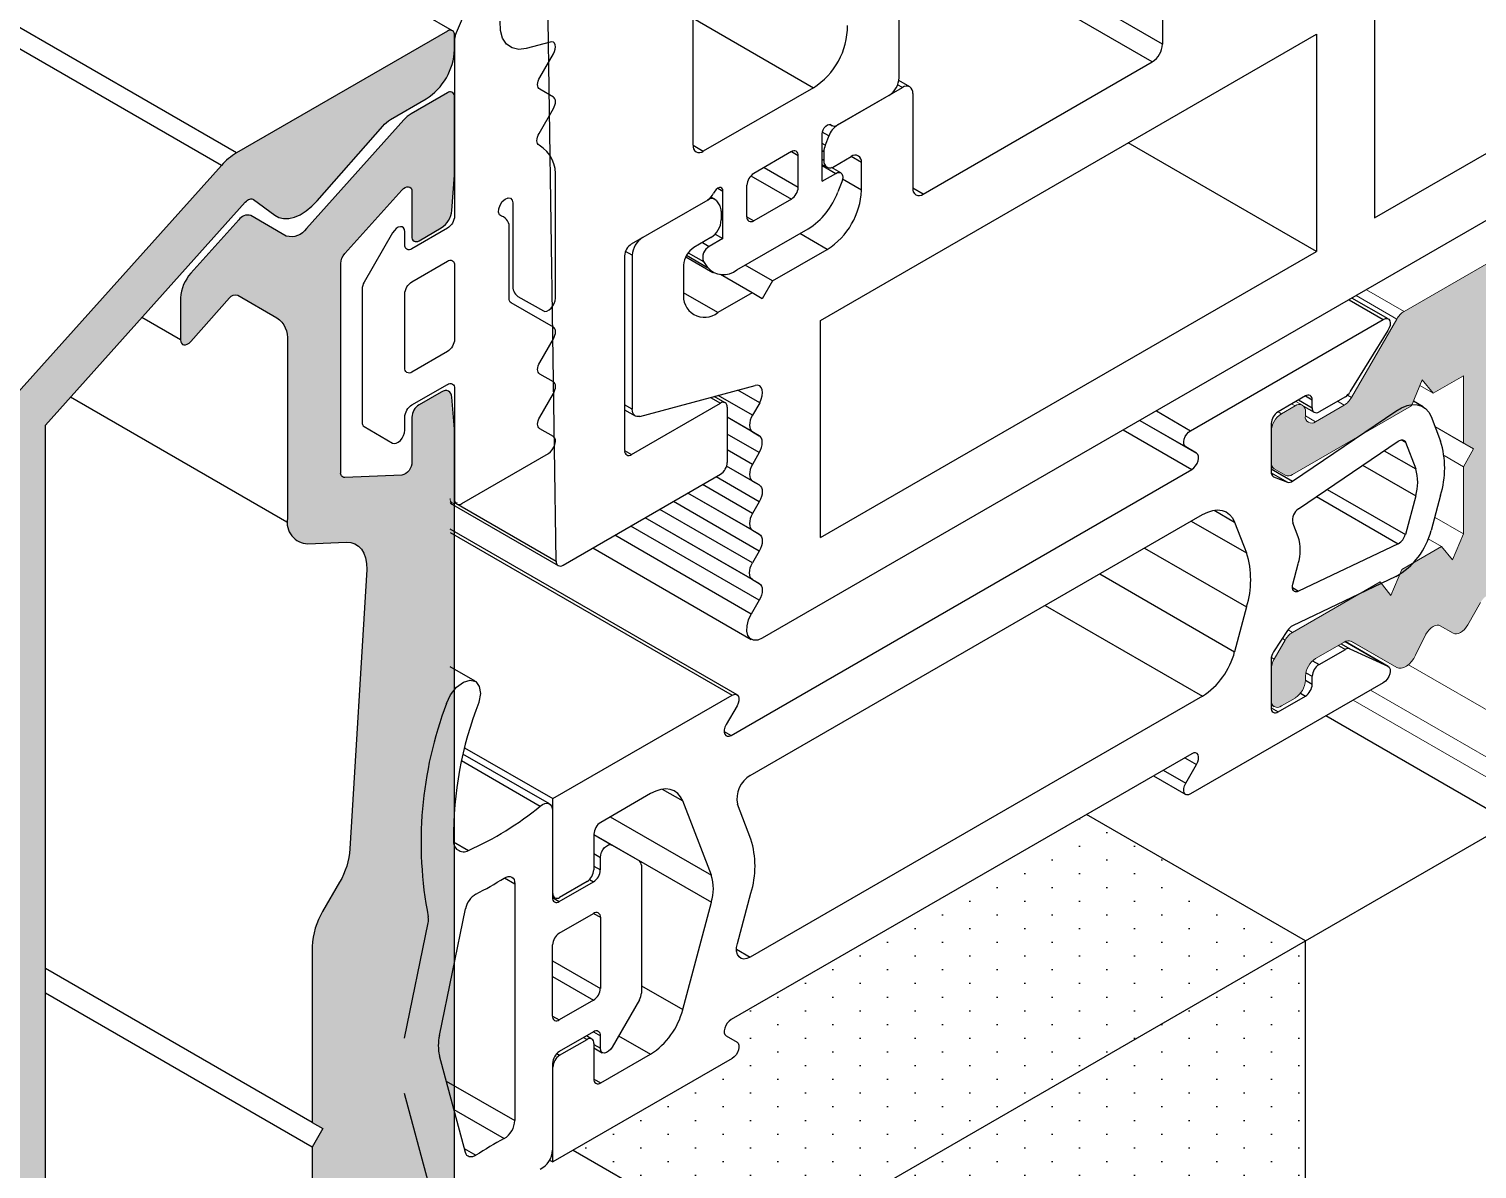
# Model space of a CAD drawing. Header units: millimetres. Extents: x 12 to 3612, y 18 to 315.
# Drawn here: x 387.4 to 404.16, y 84.76 to 97.97 of the extents above; entities that cross this region are included whole.
import ezdxf

# ---------------------------------------------------------------- set-up
doc = ezdxf.new("R2010")
doc.units = ezdxf.units.MM
doc.linetypes.add('SLD-Katı', pattern=[0])
doc.layers.add('Aksesuar', color=7, linetype='Continuous')
pattern_1 = [(90, (1216.48986, -6036.8666), (-0.3175, 0.15875), [0, -0.3175])]

# ---------------------------------------------------------------- blocks, each defined once
blk = doc.blocks.new('MN50ICV_F.G.')
h = blk.add_hatch(color=253)
h.paths.add_polyline_path([(-56.73, 383.815), (-14.748, 408.05), (-14.748, 418.341), (-47.462, 399.455, -0.689991), (-47.581, 399.524), (-47.581, 400.415, -0.080528), (-47.581, 400.439), (-47.581, 402.588), (-49.125, 401.696, 0.243685), (-49.244, 401.491), (-49.244, 400.85, 0.690003), (-49.125, 400.782), (-48.571, 401.102, -0.689911), (-48.452, 401.033), (-48.452, 399.387, -0.243738), (-48.571, 399.181), (-51.175, 397.677, -0.267451), (-51.259, 397.669), (-52.685, 398.492), (-52.706, 398.513), (-52.718, 398.544), (-52.719, 398.583), (-52.711, 398.627), (-52.693, 398.672), (-52.667, 398.714), (-52.636, 398.749), (-52.601, 398.775), (-52.532, 398.815, 0.243738), (-52.413, 399.021), (-52.413, 399.661, 0.689868), (-52.532, 399.73), (-59.152, 395.908, 0.127991), (-59.236, 395.82), (-59.76, 394.911, -0.128103), (-59.844, 394.822), (-60.175, 394.631, -0.689991), (-60.294, 394.7), (-60.294, 394.746, 0.690003), (-60.413, 394.814), (-60.571, 394.723, 0.243738), (-60.69, 394.517), (-60.69, 394.162), (-60.69, 394.146, 0.215657), (-60.655, 394.085), (-60.527, 394.011, 0.267528), (-60.443, 394.02), (-59.681, 394.46), (-59.245, 394.755), (-59.181, 394.793), (-59.117, 394.818), (-59.06, 394.829), (-58.94, 395.116), (-58.814, 394.96), (-58.465, 395.161), (-58.465, 394.384), (-58.346, 394.315), (-58.465, 394.11), (-58.465, 393.332), (-58.591, 393.031), (-58.717, 393.186), (-59.04, 393, -0.062229), (-59.201, 392.864), (-59.304, 392.619), (-59.415, 392.757), (-59.681, 392.63), (-60.443, 392.19, 0.127991), (-60.527, 392.101), (-60.655, 391.879, 0.128039), (-60.69, 391.762), (-60.69, 391.407), (-60.69, 391.384, 0.577245), (-60.571, 391.339), (-60.413, 391.43, 0.243735), (-60.294, 391.636), (-60.294, 391.682, -0.243734), (-60.175, 391.887), (-59.844, 392.078, -0.267708), (-59.76, 392.087), (-59.235, 391.783), (-59.211, 391.775), (-59.184, 391.775), (-59.154, 391.783), (-59.123, 391.799), (-59.093, 391.823), (-59.065, 391.852), (-59.039, 391.887), (-59.018, 391.925), (-58.9, 392.17), (-58.882, 392.197), (-58.861, 392.222), (-58.839, 392.243), (-58.816, 392.259), (-58.793, 392.269), (-58.77, 392.274), (-58.75, 392.274), (-58.732, 392.267), (-58.583, 392.181), (-58.565, 392.174), (-58.544, 392.174), (-58.522, 392.179), (-58.499, 392.189), (-58.476, 392.205), (-58.453, 392.226), (-58.433, 392.251), (-58.415, 392.278), (-58.266, 392.536), (-58.248, 392.563), (-58.228, 392.588), (-58.205, 392.608), (-58.182, 392.625), (-58.159, 392.635), (-58.137, 392.64), (-58.116, 392.639), (-58.098, 392.633), (-57.949, 392.547), (-57.931, 392.54), (-57.911, 392.539), (-57.888, 392.544), (-57.865, 392.555), (-57.842, 392.571), (-57.82, 392.592), (-57.799, 392.616), (-57.781, 392.644), (-57.632, 392.902), (-57.614, 392.929), (-57.594, 392.954), (-57.572, 392.974), (-57.548, 392.99), (-57.525, 393.001), (-57.503, 393.006), (-57.482, 393.005), (-57.464, 392.999), (-57.316, 392.913), (-57.298, 392.906), (-57.277, 392.905), (-57.255, 392.91), (-57.232, 392.921), (-57.208, 392.937), (-57.186, 392.958), (-57.166, 392.982), (-57.147, 393.01), (-56.999, 393.267), (-56.981, 393.295), (-56.96, 393.319), (-56.938, 393.34), (-56.915, 393.356), (-56.891, 393.367), (-56.869, 393.372), (-56.849, 393.371), (-56.831, 393.364), (-56.682, 393.279), (-56.664, 393.272), (-56.643, 393.271), (-56.621, 393.276), (-56.598, 393.287), (-56.575, 393.303), (-56.552, 393.324), (-56.532, 393.348), (-56.514, 393.376), (-56.365, 393.633), (-56.347, 393.661), (-56.326, 393.685), (-56.304, 393.706), (-56.281, 393.722), (-56.258, 393.733), (-56.236, 393.738), (-56.215, 393.737), (-56.197, 393.73), (-56.048, 393.644), (-56.03, 393.638), (-56.01, 393.637), (-55.987, 393.642), (-55.964, 393.653), (-55.941, 393.669), (-55.919, 393.689), (-55.898, 393.714), (-55.88, 393.741), (-55.734, 393.994), (-55.066, 394.379), (-55.066, 392.23), (-54.947, 392.161), (-55.066, 391.955), (-55.066, 389.486), (-56.136, 388.868), (-56.136, 389.554), (-56.334, 389.44, 0.243721), (-56.73, 388.754), (-56.73, 387.474), (-56.695, 387.036), (-56.254, 387.291), (-56.254, 388.022), (-55.462, 388.48), (-55.066, 388.251), (-55.066, 387.199), (-54.947, 387.13), (-55.066, 386.925), (-55.066, 385.415), (-56.254, 384.729), (-56.254, 385.461), (-56.695, 385.207), (-56.73, 384.73)])
h.paths.add_polyline_path([(-54.155, 386.216), (-54.155, 394.585), (-20.887, 413.791), (-20.887, 412.784, 0.689997), (-20.768, 412.716), (-20.214, 413.036, 0.243736), (-20.095, 413.242), (-20.095, 414.111, -0.243733), (-19.976, 414.316), (-15.54, 416.877), (-15.54, 413.15), (-16.458, 412.583, -0.722332), (-16.581, 412.654), (-16.571, 412.961), (-16.575, 412.997), (-16.587, 413.025), (-16.607, 413.043), (-16.633, 413.051), (-16.663, 413.047), (-16.695, 413.032), (-16.727, 413.006), (-16.757, 412.973), (-17.151, 412.438, 0.153974), (-17.204, 412.294), (-17.204, 411.171, 0.368494), (-17.151, 411.087), (-16.757, 411.007, 0.390874), (-16.571, 411.233), (-16.581, 411.53, -0.256297), (-16.458, 411.742), (-15.54, 412.235), (-15.54, 408.508), (-19.976, 405.947, -0.689995), (-20.095, 406.016), (-20.095, 406.885, 0.689991), (-20.214, 406.953), (-20.768, 406.633, 0.243733), (-20.887, 406.427), (-20.887, 405.421)], flags=16)
h.paths.add_polyline_path([(-57.673, 393.798), (-57.673, 395.619), (-57.321, 395.822), (-57.198, 396.122), (-57.083, 395.959), (-56.608, 396.233), (-56.487, 396.527), (-56.366, 396.373), (-55.895, 396.645), (-55.774, 396.939), (-55.653, 396.785), (-55.182, 397.057), (-55.061, 397.35), (-54.94, 397.196), (-54.586, 397.401), (-54.388, 397.744), (-54.057, 397.935, -0.267551), (-53.973, 397.943), (-52.231, 396.937), (-52.21, 396.916), (-52.198, 396.885), (-52.196, 396.846), (-52.205, 396.802), (-52.223, 396.757), (-52.249, 396.715), (-52.28, 396.68), (-52.315, 396.654), (-54.388, 395.457), (-54.586, 395.571), (-55.297, 395.161), (-55.415, 394.855), (-55.534, 395.024), (-56.009, 394.75), (-56.128, 394.443), (-56.247, 394.612), (-56.722, 394.338), (-56.841, 394.032), (-56.96, 394.201), (-57.44, 393.924), (-57.554, 393.629)], flags=16)
h.paths.add_polyline_path([(-59.681, 394.46), (-59.066, 394.814), (-59.06, 394.829), (-59.117, 394.818), (-59.181, 394.793), (-59.245, 394.755)], flags=16)
h.paths.add_polyline_path([(-59.681, 392.63), (-59.415, 392.757), (-59.43, 392.775)], flags=16)
h.paths.add_polyline_path([(-59.201, 392.864, 0.062229), (-59.04, 393), (-59.178, 392.921)], flags=16)
blk.add_hatch(color=253).paths.add_polyline_path([(-74.882, 373.453), (-70.227, 376.141, 0.243725), (-70.145, 376.283), (-70.145, 376.319, -0.038479), (-70.145, 376.328), (-70.145, 376.45), (-70.145, 376.515, 0.577289), (-70.474, 376.64), (-70.886, 376.402, -0.12677), (-70.977, 376.374), (-71.734, 376.363, 0.252606), (-72.227, 375.963), (-72.436, 375.566, -0.137478), (-72.591, 375.394), (-74.8, 374.119, -0.689984), (-74.882, 374.167), (-74.882, 394.59), (-72.568, 397.173), (-72.555, 397.185), (-72.542, 397.196), (-72.529, 397.204), (-72.516, 397.21), (-72.503, 397.213), (-72.491, 397.213), (-72.48, 397.21), (-72.471, 397.205), (-72.227, 397.022), (-72.179, 396.996), (-72.124, 396.983), (-72.063, 396.984), (-71.998, 397), (-71.931, 397.029), (-71.863, 397.072), (-71.797, 397.126), (-71.734, 397.191), (-70.977, 398.055, -0.081147), (-70.886, 398.132), (-70.474, 398.37, 0.243724), (-70.145, 398.94), (-70.145, 399.062), (-70.145, 399.107, 0.68997), (-70.227, 399.154), (-72.67, 397.744, 0.078493), (-72.844, 397.599), (-75.262, 394.901, 0.175554), (-75.5, 394.333), (-75.5, 372.716, 0.689973), (-75.17, 372.526), (-75.047, 372.597, 0.243725), (-74.964, 372.74), (-74.964, 373.311, -0.243727)])
h = blk.add_hatch(color=251)
h.paths.add_polyline_path([(-70.145, 388.286), (-70.145, 393.715, -0.080585), (-70.145, 393.731), (-70.145, 394.536), (-70.145, 394.536, 0.020091), (-70.145, 394.544), (-70.176, 394.916), (-70.18, 394.939), (-70.188, 394.959), (-70.2, 394.975), (-70.215, 394.985), (-70.233, 394.991), (-70.254, 394.991), (-70.276, 394.985), (-70.299, 394.974), (-70.556, 394.826, 0.243727), (-70.639, 394.683), (-70.639, 394.164, -0.339101), (-70.756, 394.01), (-71.415, 393.985, -0.457291), (-71.463, 394.043), (-71.463, 396.464, -0.175549), (-71.415, 396.578), (-70.756, 397.313), (-70.736, 397.332), (-70.716, 397.345), (-70.696, 397.353), (-70.677, 397.353), (-70.661, 397.347), (-70.649, 397.335), (-70.641, 397.317), (-70.639, 397.295), (-70.639, 396.776, 0.68997), (-70.556, 396.728), (-70.299, 396.877, 0.22805), (-70.176, 397.078), (-70.145, 397.485, 0.01878), (-70.145, 397.494), (-70.145, 398.393), (-70.145, 398.41, 0.577288), (-70.227, 398.441), (-70.646, 398.199, 0.078494), (-70.733, 398.126), (-71.86, 396.869, -0.336979), (-72.093, 396.782), (-72.504, 397.02, 0.336984), (-72.644, 396.968), (-73.198, 396.35, 0.17555), (-73.317, 396.066), (-73.317, 395.579), (-73.314, 395.557), (-73.306, 395.539), (-73.294, 395.527), (-73.278, 395.521), (-73.26, 395.522), (-73.24, 395.529), (-73.219, 395.542), (-73.199, 395.561), (-72.749, 396.064, -0.336979), (-72.656, 396.098), (-72.201, 395.836, -0.267585), (-72.081, 395.569), (-72.081, 393.511, 0.457305), (-71.843, 393.218), (-71.4, 393.235), (-71.347, 393.231), (-71.299, 393.216), (-71.257, 393.19), (-71.222, 393.154), (-71.194, 393.107), (-71.175, 393.053), (-71.164, 392.99), (-71.162, 392.921), (-71.356, 389.683, -0.119917), (-71.477, 389.297), (-71.672, 388.959, 0.128046), (-71.792, 388.553), (-71.792, 386.514), (-71.669, 386.443), (-71.792, 386.229), (-71.792, 384.182, 0.287946), (-71.66, 383.909), (-71.489, 383.826, -0.278984), (-71.357, 383.572), (-71.162, 381.294, -0.183537), (-71.4, 380.706), (-71.843, 380.212, 0.175554), (-72.081, 379.643), (-72.081, 377.585, -0.128046), (-72.201, 377.179), (-72.656, 376.393, -0.23793), (-72.749, 376.32), (-73.199, 376.303, 0.339093), (-73.317, 376.149), (-73.317, 375.662, 0.457297), (-73.198, 375.515), (-72.644, 375.537, 0.237933), (-72.504, 375.646), (-72.093, 376.359, -0.237929), (-71.86, 376.541), (-70.733, 376.584, 0.120611), (-70.646, 376.612), (-70.227, 376.854, 0.243725), (-70.145, 376.997), (-70.145, 377.896), (-70.145, 377.897, 0.020088), (-70.145, 377.905), (-70.176, 378.276), (-70.18, 378.3), (-70.188, 378.32), (-70.2, 378.335), (-70.215, 378.346), (-70.233, 378.351), (-70.254, 378.351), (-70.276, 378.346), (-70.299, 378.335), (-70.556, 378.186, 0.243725), (-70.639, 378.043), (-70.639, 377.525, -0.339107), (-70.756, 377.371), (-71.415, 377.345, -0.457295), (-71.463, 377.404), (-71.463, 379.825, -0.175548), (-71.415, 379.939), (-70.756, 380.674), (-70.736, 380.693), (-70.716, 380.706), (-70.696, 380.713), (-70.677, 380.714), (-70.661, 380.708), (-70.649, 380.695), (-70.641, 380.678), (-70.639, 380.655), (-70.639, 380.137, 0.689974), (-70.556, 380.089), (-70.299, 380.238, 0.228051), (-70.176, 380.439), (-70.145, 380.846, 0.018778), (-70.145, 380.854), (-70.145, 381.659), (-70.145, 386.343), (-70.293, 386.896, -0.176981), (-70.276, 386.991), (-70.185, 387.169, 0.324951), (-70.185, 387.413), (-70.276, 387.486, -0.272296), (-70.293, 387.562)])
h.paths.add_polyline_path([(-70.145, 386.343), (-70.145, 388.286), (-70.293, 387.562, 0.272296), (-70.276, 387.486), (-70.185, 387.413, -0.324951), (-70.185, 387.169), (-70.276, 386.991, 0.176981), (-70.293, 386.896)], flags=16)
at = {"layer": 'Aksesuar'}
h = blk.add_hatch(dxfattribs=at)
h.set_pattern_fill('DOTS', color=253, scale=0.2, angle=90)
h.set_pattern_definition(pattern_1)
h.paths.add_polyline_path([(-66.631, 384.959), (-60.294, 388.617), (-62.829, 390.081), (-66.944, 387.705), (-66.967, 387.688), (-66.988, 387.665), (-67.005, 387.637), (-67.017, 387.607), (-67.023, 387.577), (-67.022, 387.551), (-67.014, 387.531), (-67, 387.517), (-66.874, 387.444), (-66.861, 387.431), (-66.853, 387.41), (-66.852, 387.384), (-66.857, 387.355), (-66.869, 387.325), (-66.886, 387.297), (-66.907, 387.273), (-66.93, 387.256), (-68.77, 386.194)])
h = blk.add_hatch(dxfattribs=at)
h.set_pattern_fill('DOTS', color=253, scale=0.2, angle=90)
h.set_pattern_definition(pattern_1)
h.paths.add_polyline_path([(-62.623, 383.865), (-61.802, 384.119), (-61.02, 384.21), (-60.294, 384.135), (-60.294, 388.617), (-66.631, 384.959), (-66.631, 380.477), (-65.905, 381.39), (-65.123, 382.202), (-64.302, 382.896), (-63.463, 383.454)])
for p, q in [((-70.169, 399.159), (-145.469, 442.563)), ((-72.67, 397.744), (-147.961, 441.209)), ((-72.844, 397.599), (-148.135, 441.064)), ((-73.317, 395.579), (-73.764, 395.838)), ((-72.085, 393.467), (-74.591, 394.915)), ((-71.792, 386.514), (-74.882, 388.298)), ((-71.792, 386.229), (-74.882, 388.012))]:
    blk.add_line(p, q)
at = {"color": 35}
for p, q in [((-68.968, 393.016), (-69.154, 405.382)), ((-67.383, 397.833), (-67.383, 399.395)), ((-64.998, 398.616), (-64.998, 399.446)), ((-67.383, 399.305), (-65.99, 398.5)), ((-65.99, 398.5), (-67.265, 397.765)), ((-65.116, 398.411), (-65.715, 398.065)), ((-65.8, 398.076), (-65.771, 398.059)), ((-65.795, 398.075), (-65.78, 398.066)), ((-65.889, 397.416), (-65.889, 397.965)), ((-67.383, 397.833), (-67.265, 397.765)), ((-66.245, 397.759), (-66.681, 397.507)), ((-66.245, 397.759), (-66.166, 397.713)), ((-66.166, 397.347), (-66.166, 397.713)), ((-66.562, 397.576), (-66.166, 397.347)), ((-65.889, 397.599), (-65.73, 397.507)), ((-65.674, 397.513), (-65.781, 397.574)), ((-66.76, 397.004), (-66.76, 397.37)), ((-66.713, 397.48), (-66.245, 397.21)), ((-65.889, 397.416), (-65.73, 397.507)), ((-65.662, 397.41), (-65.707, 397.292)), ((-68.096, 396.69), (-67.21, 397.202)), ((-67.097, 397.336), (-67.037, 397.302)), ((-67.037, 396.753), (-67.037, 397.302)), ((-66.245, 397.21), (-66.681, 396.959)), ((-66.875, 396.389), (-66.05, 396.865)), ((-66.76, 397.004), (-66.681, 396.959)), ((-67.275, 396.707), (-67.196, 396.661)), ((-67.037, 396.753), (-67.196, 396.661)), ((-67.127, 396.805), (-67.037, 396.753)), ((-68.176, 396.553), (-68.176, 394.296)), ((-67.468, 396.542), (-67.156, 396.361)), ((-67.459, 396.559), (-67.218, 396.419)), ((-67.441, 396.587), (-67.264, 396.485)), ((-67.264, 396.485), (-67.218, 396.419)), ((-68.096, 394.251), (-67.067, 394.845)), ((-67.182, 394.912), (-67.067, 394.845)), ((-67.011, 394.851), (-67.138, 394.924)), ((-66.987, 394.799), (-66.987, 394.159)), ((-68.176, 394.296), (-68.096, 394.251)), ((-68.888, 392.97), (-67.067, 394.022)), ((-70.195, 393.687), (-68.944, 392.964)), ((-70.132, 393.688), (-68.968, 393.016)), ((-69.906, 391.624), (-70.195, 391.79)), ((-70.065, 390.705), (-69.153, 390.178)), ((-69.046, 390.203), (-70.048, 390.781)), ((-69.011, 390.126), (-69.011, 389.119)), ((-68.532, 389.848), (-68.322, 389.727)), ((-70.156, 389.763), (-69.984, 389.664)), ((-68.322, 389.727), (-68.005, 389.544)), ((-68.532, 389.628), (-68.457, 389.584)), ((-68.532, 389.482), (-68.457, 389.439)), ((-68.457, 389.439), (-68.457, 389.584)), ((-67.981, 389.493), (-67.981, 388.013)), ((-69.566, 389.347), (-69.447, 389.278)), ((-68.581, 389.328), (-68.536, 389.302)), ((-69.447, 389.278), (-69.447, 386.536)), ((-68.932, 389.073), (-68.536, 389.302)), ((-70.319, 387.522), (-70.019, 388.988)), ((-69.011, 389.119), (-68.932, 389.073)), ((-70.723, 387.491), (-70.45, 388.825)), ((-68.932, 388.707), (-68.536, 388.936)), ((-68.536, 388.936), (-68.457, 388.89)), ((-68.457, 388.89), (-68.457, 388.067)), ((-69.011, 387.747), (-69.011, 388.57)), ((-69.011, 388.387), (-68.457, 388.067)), ((-69.011, 388.204), (-68.536, 387.93)), ((-68.536, 387.93), (-68.932, 387.701)), ((-68.005, 387.935), (-68.322, 387.386)), ((-69.011, 387.747), (-68.932, 387.701)), ((-68.536, 387.564), (-68.932, 387.335)), ((-68.536, 387.564), (-68.457, 387.518)), ((-68.457, 387.373), (-68.457, 387.518)), ((-68.532, 387.417), (-68.457, 387.373)), ((-68.532, 387.379), (-68.434, 387.322)), ((-70.019, 386.166), (-70.319, 387.285)), ((-70.241, 386.994), (-69.447, 386.536)), ((-70.45, 385.831), (-70.723, 386.85)), ((-70.152, 386.663), (-69.57, 386.327)), ((-70.032, 386.212), (-69.897, 386.135))]:
    blk.add_line(p, q, dxfattribs=at)
at = {"color": 31}
for p, q in [((-61.948, 399.005), (-68.088, 402.55)), ((-62.067, 398.799), (-68.061, 402.259)), ((-50.264, 401.542), (-66.582, 392.122)), ((-59.492, 396.992), (-53.75, 400.307)), ((-61.948, 400.102), (-61.948, 399.005)), ((-59.492, 399.508), (-59.492, 396.992)), ((-65.908, 395.804), (-60.166, 399.119)), ((-60.166, 399.119), (-60.166, 396.604)), ((-64.72, 397.267), (-62.067, 398.799)), ((-64.958, 398.502), (-65.015, 398.535)), ((-64.874, 398.51), (-65.001, 398.583)), ((-65.709, 398.069), (-64.958, 398.502)), ((-64.839, 398.433), (-64.839, 397.336)), ((-65.853, 397.834), (-65.889, 397.855)), ((-65.812, 397.941), (-65.887, 397.984)), ((-65.812, 397.941), (-65.853, 397.834)), ((-60.166, 396.604), (-62.344, 397.861)), ((-65.869, 397.756), (-65.889, 397.768)), ((-65.869, 397.756), (-65.869, 397.656)), ((-65.75, 397.587), (-65.552, 397.702)), ((-65.433, 397.633), (-65.552, 397.702)), ((-65.869, 397.656), (-65.889, 397.667)), ((-65.889, 397.611), (-65.834, 397.579)), ((-65.433, 397.313), (-65.433, 397.633)), ((-65.433, 397.313), (-65.653, 397.44)), ((-67.133, 397.206), (-67.176, 397.231)), ((-67.114, 397.189), (-67.073, 397.13)), ((-64.72, 397.267), (-64.839, 397.336)), ((-67.057, 397.07), (-67.057, 396.97)), ((-67.176, 396.764), (-67.374, 396.65)), ((-65.829, 396.627), (-66.146, 396.81)), ((-68.087, 396.559), (-68.165, 396.604)), ((-68.087, 396.559), (-68.087, 394.775)), ((-66.463, 396.261), (-65.829, 396.627)), ((-65.908, 393.288), (-60.166, 396.604)), ((-67.493, 396.444), (-67.493, 396.124)), ((-66.463, 396.261), (-66.78, 396.444)), ((-66.701, 396.124), (-67.067, 396.335)), ((-66.463, 396.261), (-66.582, 396.055)), ((-67.097, 395.895), (-67.493, 396.124)), ((-66.701, 396.124), (-67.097, 395.895)), ((-66.582, 396.055), (-66.701, 396.124)), ((-59.788, 396.044), (-59.392, 395.816)), ((-59.336, 395.821), (-59.755, 396.063)), ((-65.908, 393.288), (-65.908, 395.804)), ((-61.623, 394.527), (-59.392, 395.816)), ((-59.339, 395.687), (-59.778, 394.976)), ((-67.999, 394.693), (-66.666, 395.05)), ((-66.695, 394.708), (-67.091, 394.936)), ((-66.612, 394.851), (-66.865, 394.997)), ((-66.612, 394.851), (-66.695, 394.708)), ((-60.294, 394.929), (-60.611, 394.746)), ((-60.373, 394.883), (-60.215, 394.791)), ((-60.294, 394.929), (-60.215, 394.883)), ((-60.215, 394.791), (-60.215, 394.883)), ((-59.831, 394.921), (-60.136, 394.746)), ((-58.931, 394.804), (-59.043, 394.869)), ((-68.087, 394.775), (-68.176, 394.826)), ((-68.176, 394.769), (-68.052, 394.698)), ((-66.695, 394.514), (-66.987, 394.682)), ((-66.617, 394.468), (-66.987, 394.682)), ((-62.019, 394.756), (-61.623, 394.527)), ((-60.443, 393.943), (-59.245, 394.755)), ((-60.315, 394.811), (-60.192, 394.74)), ((-58.839, 394.691), (-58.729, 394.407)), ((-66.695, 394.514), (-66.617, 394.468)), ((-62.402, 394.535), (-61.61, 394.078)), ((-62.211, 394.646), (-61.679, 394.339)), ((-62.211, 394.646), (-61.554, 394.266)), ((-60.69, 394.609), (-60.69, 394.047)), ((-66.617, 394.274), (-66.987, 394.488)), ((-61.554, 394.266), (-61.679, 394.339)), ((-60.373, 393.623), (-59.218, 394.406)), ((-59.184, 394.421), (-59.136, 394.394)), ((-59.136, 394.394), (-59.017, 394.084)), ((-66.695, 394.137), (-66.987, 394.306)), ((-66.617, 394.274), (-66.695, 394.137)), ((-59.382, 394.295), (-59.017, 394.084)), ((-66.695, 393.943), (-66.995, 394.116)), ((-66.617, 393.898), (-66.995, 394.116)), ((-66.944, 390.998), (-61.61, 394.078)), ((-60.69, 394.085), (-60.443, 393.943)), ((-60.69, 394.039), (-60.501, 393.93)), ((-60.672, 393.999), (-60.662, 393.993)), ((-59.631, 394.126), (-59.017, 393.772)), ((-66.695, 393.567), (-67.275, 393.902)), ((-66.617, 393.704), (-67.117, 393.993)), ((-66.695, 393.943), (-66.617, 393.898)), ((-60.662, 393.993), (-60.501, 393.93)), ((-60.042, 393.847), (-59.136, 393.325)), ((-66.617, 393.133), (-67.611, 393.707)), ((-66.695, 393.373), (-67.443, 393.805)), ((-66.617, 393.327), (-67.443, 393.805)), ((-66.617, 393.704), (-66.695, 393.567)), ((-60.164, 393.764), (-59.218, 393.218)), ((-59.017, 393.772), (-59.136, 393.325)), ((-58.729, 393.781), (-58.839, 393.372)), ((-66.695, 392.803), (-67.937, 393.519)), ((-66.617, 392.757), (-67.937, 393.519)), ((-66.695, 392.997), (-67.769, 393.616)), ((-66.722, 390.532), (-61.485, 393.555)), ((-61.35, 393.606), (-61.113, 393.469)), ((-66.874, 391.469), (-70.195, 393.386)), ((-70.195, 393.348), (-66.93, 391.464)), ((-66.617, 392.563), (-68.105, 393.422)), ((-66.695, 393.373), (-66.617, 393.327)), ((-61.615, 393.48), (-60.975, 393.111)), ((-61.113, 393.469), (-60.975, 393.111)), ((-60.378, 393.299), (-60.44, 393.461)), ((-68.544, 393.169), (-66.709, 392.11)), ((-66.709, 392.403), (-68.29, 393.316)), ((-62.157, 393.167), (-60.975, 392.485)), ((-59.218, 393.218), (-60.373, 392.668)), ((-66.617, 393.133), (-66.695, 392.997)), ((-62.675, 392.868), (-61.113, 391.967)), ((-59.245, 392.838), (-60.443, 392.267)), ((-60.44, 392.751), (-60.378, 392.986)), ((-66.695, 392.803), (-66.617, 392.757)), ((-60.445, 392.709), (-60.373, 392.668)), ((-66.617, 392.563), (-66.709, 392.403)), ((-63.307, 392.503), (-61.485, 391.451)), ((-60.975, 392.485), (-61.113, 391.967)), ((-60.501, 392.213), (-60.662, 391.964)), ((-60.136, 391.819), (-59.831, 391.994)), ((-59.911, 392.04), (-59.831, 391.994)), ((-59.878, 392.059), (-59.778, 392.002)), ((-59.336, 391.797), (-59.834, 392.084)), ((-59.834, 392.084), (-59.339, 391.798)), ((-59.778, 392.002), (-59.339, 391.798)), ((-60.69, 391.877), (-60.69, 391.316)), ((-60.21, 391.861), (-60.136, 391.819)), ((-60.289, 391.724), (-60.215, 391.682)), ((-60.215, 391.59), (-60.215, 391.682)), ((-59.392, 391.608), (-61.623, 390.32)), ((-60.351, 391.486), (-60.294, 391.453)), ((-60.294, 391.636), (-60.215, 391.59)), ((-69.007, 390.265), (-66.93, 391.464)), ((-66.874, 391.34), (-67, 391.122)), ((-61.485, 391.451), (-66.722, 388.428)), ((-60.69, 391.316), (-60.611, 391.27)), ((-60.611, 391.27), (-60.294, 391.453)), ((-67.023, 391.044), (-66.944, 390.998)), ((-70.03, 390.855), (-69.007, 390.265)), ((-61.61, 390.785), (-66.944, 387.705)), ((-61.689, 390.739), (-61.554, 390.661)), ((-61.679, 390.443), (-61.554, 390.661)), ((-62.052, 390.529), (-61.679, 390.314)), ((-61.94, 390.594), (-61.679, 390.443)), ((-67.875, 390.324), (-68.453, 389.99)), ((-67.74, 390.374), (-67.503, 390.238)), ((-69.007, 389.167), (-69.007, 390.265)), ((-67.171, 389.377), (-67.503, 390.238)), ((-66.715, 389.797), (-66.87, 390.201)), ((-68.343, 390.053), (-67.171, 389.377)), ((-68.532, 389.853), (-68.532, 389.441)), ((-68.532, 389.85), (-67.171, 389.064)), ((-68.611, 389.304), (-68.928, 389.121)), ((-69.011, 389.169), (-69.007, 389.167)), ((-66.87, 388.588), (-66.715, 389.171)), ((-69.011, 389.131), (-68.984, 389.116)), ((-67.503, 387.821), (-67.171, 389.064)), ((-66.88, 388.52), (-66.722, 388.428)), ((-67.981, 388.097), (-67.503, 387.821)), ((-68.928, 387.292), (-68.611, 387.475)), ((-68.651, 387.498), (-68.611, 387.475)), ((-68.555, 387.48), (-68.618, 387.517)), ((-68.245, 387.519), (-67.875, 387.305)), ((-67, 387.517), (-66.874, 387.444)), ((-68.962, 387.311), (-68.928, 387.292)), ((-68.532, 387.429), (-68.532, 387.017)), ((-68.453, 386.972), (-67.875, 387.305)), ((-66.93, 387.256), (-69.007, 386.057)), ((-69.007, 386.057), (-69.007, 387.155)), ((-68.532, 387.017), (-68.453, 386.972)), ((-69.044, 386.078), (-69.007, 386.057))]:
    blk.add_line(p, q, dxfattribs=at)
at = {"color": 7, "linetype": 'SLD-Katı', "lineweight": 15, "ltscale": 10}
for p, q in [((-59.152, 395.908), (-52.532, 399.73)), ((-67.217, 397.198), (-67.968, 396.764)), ((-59.76, 394.911), (-59.236, 395.82)), ((-58.94, 395.116), (-59.066, 394.814)), ((-58.814, 394.96), (-58.968, 395.049)), ((-58.814, 394.96), (-58.94, 395.116)), ((-58.465, 395.161), (-58.814, 394.96)), ((-58.465, 394.384), (-58.465, 395.161)), ((-60.329, 394.823), (-60.403, 394.866)), ((-60.571, 394.723), (-60.413, 394.814)), ((-59.066, 394.814), (-60.443, 394.02)), ((-60.294, 394.746), (-60.294, 394.7)), ((-60.175, 394.631), (-59.844, 394.822)), ((-60.69, 394.162), (-60.69, 394.517)), ((-58.465, 394.384), (-58.794, 394.574)), ((-58.346, 394.315), (-58.794, 394.574)), ((-58.346, 394.315), (-58.465, 394.384)), ((-58.465, 394.11), (-58.688, 394.239)), ((-58.465, 394.11), (-58.346, 394.315)), ((-60.69, 394.105), (-60.527, 394.011)), ((-60.655, 394.085), (-60.527, 394.011)), ((-58.465, 393.332), (-58.465, 394.11)), ((-70.195, 393.703), (-70.172, 393.689)), ((-58.465, 393.332), (-58.798, 393.524)), ((-58.591, 393.031), (-58.465, 393.332)), ((-59.178, 392.921), (-58.717, 393.186)), ((-58.717, 393.186), (-58.871, 393.275)), ((-58.717, 393.186), (-58.591, 393.031)), ((-59.304, 392.619), (-59.178, 392.921)), ((-60.443, 392.19), (-59.43, 392.775)), ((-59.43, 392.775), (-59.304, 392.619)), ((-58.415, 392.278), (-58.266, 392.536)), ((-59.018, 391.925), (-58.9, 392.17)), ((-58.583, 392.181), (-58.733, 392.268)), ((-58.583, 392.181), (-58.732, 392.267)), ((-60.527, 392.101), (-60.655, 391.879)), ((-60.175, 391.887), (-59.844, 392.078)), ((-59.235, 391.783), (-59.763, 392.088)), ((-59.76, 392.087), (-59.235, 391.783)), ((-60.69, 391.762), (-60.69, 391.407)), ((-60.294, 391.636), (-60.294, 391.682)), ((-59.102, 391.815), (-55.066, 389.486)), ((-59.542, 391.521), (-56.136, 389.554)), ((-60.69, 391.35), (-60.655, 391.33)), ((-60.571, 391.339), (-60.413, 391.43))]:
    blk.add_line(p, q, dxfattribs=at)
at = {"color": 8, "linetype": 'SLD-Katı', "lineweight": 15, "ltscale": 10}
for p, q in [((-59.236, 395.82), (-59.706, 396.091)), ((-59.588, 396.16), (-59.152, 395.908)), ((-60.413, 394.814), (-60.453, 394.837)), ((-59.844, 394.822), (-59.924, 394.868)), ((-59.808, 394.939), (-59.76, 394.911)), ((-60.611, 394.746), (-60.571, 394.723)), ((-60.294, 394.7), (-60.175, 394.631)), ((-60.655, 394.085), (-60.69, 394.105)), ((-60.495, 392.221), (-60.443, 392.19)), ((-60.527, 392.101), (-60.56, 392.121)), ((-60.688, 391.898), (-60.655, 391.879)), ((-59.74, 391.407), (-56.334, 389.44)), ((-69.011, 387.157), (-69.007, 387.155))]:
    blk.add_line(p, q, dxfattribs=at)
at = {"color": 30}
blk.add_line((-69.011, 387.198), (-69.011, 386.191), dxfattribs=at)
at = {"color": 35, "flags": 128}
blk.add_lwpolyline([(-69.122, 401.471), (-70.125, 399.134, 0.11616), (-70.145, 399.062), (-70.145, 398.94), (-70.145, 398.41, -0.080585), (-70.145, 398.393), (-70.145, 397.494), (-70.145, 397.014, -0.243725), (-70.227, 396.871), (-70.639, 396.633, -0.68997), (-70.721, 396.681), (-70.721, 396.832), (-70.725, 396.857), (-70.735, 396.877), (-70.751, 396.888), (-70.772, 396.89), (-70.796, 396.884), (-70.82, 396.868), (-70.842, 396.846), (-70.862, 396.818), (-71.191, 396.247, 0.128053), (-71.216, 396.166), (-71.216, 394.627, 0.267604), (-71.191, 394.574), (-70.862, 394.384), (-70.842, 394.378), (-70.82, 394.382), (-70.796, 394.394), (-70.772, 394.415), (-70.751, 394.441), (-70.735, 394.471), (-70.725, 394.502), (-70.721, 394.532), (-70.721, 394.683, -0.243722), (-70.639, 394.826), (-70.227, 395.063, -0.689962), (-70.145, 395.016), (-70.145, 394.536), (-70.145, 393.731), (-70.145, 393.715, 0.577288), (-70.062, 393.684), (-69.059, 394.263), (-69.035, 394.281), (-69.013, 394.305), (-68.995, 394.335), (-68.983, 394.366), (-68.977, 394.396), (-68.978, 394.423), (-68.986, 394.445), (-69.001, 394.459), (-69.159, 394.55), (-69.169, 394.559), (-69.176, 394.571), (-69.181, 394.586), (-69.183, 394.603), (-69.181, 394.623), (-69.176, 394.643), (-69.169, 394.664), (-69.159, 394.685), (-69.001, 394.958), (-68.991, 394.978), (-68.983, 394.999), (-68.978, 395.02), (-68.977, 395.039), (-68.978, 395.057), (-68.983, 395.072), (-68.991, 395.084), (-69.001, 395.092), (-69.159, 395.183), (-69.169, 395.192), (-69.176, 395.204), (-69.181, 395.219), (-69.183, 395.237), (-69.181, 395.256), (-69.176, 395.277), (-69.169, 395.298), (-69.159, 395.318), (-69.001, 395.591), (-68.991, 395.611), (-68.983, 395.632), (-68.978, 395.653), (-68.977, 395.672), (-68.978, 395.69), (-68.983, 395.705), (-68.991, 395.717), (-69.001, 395.726), (-69.488, 396.007, -0.267584), (-69.512, 396.06), (-69.512, 396.868, 0.360347), (-69.601, 397.012), (-69.624, 397.027), (-69.635, 397.057), (-69.633, 397.097), (-69.618, 397.14), (-69.592, 397.18), (-69.559, 397.209), (-69.526, 397.223), (-69.497, 397.219), (-69.478, 397.199), (-69.471, 397.165), (-69.471, 396.217, 0.26758), (-69.411, 396.083), (-69.117, 395.914), (-69.098, 395.909), (-69.075, 395.912), (-69.051, 395.925), (-69.028, 395.945), (-69.007, 395.972), (-68.991, 396.002), (-68.98, 396.033), (-68.977, 396.062), (-68.977, 397.45, 0.290418), (-69.165, 397.834), (-69.176, 397.841), (-69.184, 397.853), (-69.189, 397.868), (-69.191, 397.886), (-69.19, 397.906), (-69.186, 397.927), (-69.178, 397.949), (-69.167, 397.969), (-69.001, 398.258), (-68.991, 398.278), (-68.983, 398.299), (-68.978, 398.32), (-68.977, 398.339), (-68.978, 398.357), (-68.983, 398.372), (-68.991, 398.384), (-69.001, 398.392), (-69.159, 398.483), (-69.169, 398.492), (-69.176, 398.504), (-69.181, 398.519), (-69.183, 398.537), (-69.181, 398.556), (-69.176, 398.577), (-69.169, 398.598), (-69.159, 398.618), (-69.001, 398.891), (-68.988, 398.918), (-68.98, 398.946), (-68.977, 398.972), (-68.98, 398.995), (-68.988, 399.014), (-69.001, 399.026), (-69.018, 399.031), (-69.038, 399.029), (-69.314, 398.955), (-69.401, 398.944), (-69.479, 398.962), (-69.542, 399.006), (-69.588, 399.074), (-69.614, 399.164), (-69.618, 399.27)], format="xyb", dxfattribs=at)
for points in [[(-74.882, 374.167), (-74.882, 394.59), (-72.568, 397.173), (-72.555, 397.185), (-72.542, 397.196), (-72.529, 397.204), (-72.516, 397.21), (-72.503, 397.213), (-72.491, 397.213), (-72.48, 397.21), (-72.471, 397.205), (-72.227, 397.022), (-72.179, 396.996), (-72.124, 396.983), (-72.063, 396.984), (-71.998, 397), (-71.931, 397.029), (-71.863, 397.072), (-71.797, 397.126), (-71.734, 397.191), (-70.977, 398.055, -0.081147), (-70.886, 398.132), (-70.474, 398.37, 0.243724), (-70.145, 398.94), (-70.145, 399.107, 0.68997), (-70.227, 399.154), (-72.67, 397.744, 0.078493), (-72.844, 397.599), (-75.262, 394.901, 0.175554)], [(-70.145, 381.659), (-70.145, 393.715, -0.080585), (-70.145, 393.731), (-70.145, 394.536), (-70.145, 394.536, 0.020091), (-70.145, 394.544), (-70.176, 394.916), (-70.18, 394.939), (-70.188, 394.959), (-70.2, 394.975), (-70.215, 394.985), (-70.233, 394.991), (-70.254, 394.991), (-70.276, 394.985), (-70.299, 394.974), (-70.556, 394.826, 0.243727), (-70.639, 394.683), (-70.639, 394.164, -0.339101), (-70.756, 394.01), (-71.415, 393.985, -0.457291), (-71.463, 394.043), (-71.463, 396.464, -0.175549), (-71.415, 396.578), (-70.756, 397.313), (-70.736, 397.332), (-70.716, 397.345), (-70.696, 397.353), (-70.677, 397.353), (-70.661, 397.347), (-70.649, 397.335), (-70.641, 397.317), (-70.639, 397.295), (-70.639, 396.776, 0.68997), (-70.556, 396.728), (-70.299, 396.877, 0.22805), (-70.176, 397.078), (-70.145, 397.485, 0.01878), (-70.145, 397.494), (-70.145, 398.393), (-70.145, 398.41, 0.577288), (-70.227, 398.441), (-70.646, 398.199, 0.078494), (-70.733, 398.126), (-71.86, 396.869, -0.336979), (-72.093, 396.782), (-72.504, 397.02, 0.336984), (-72.644, 396.968), (-73.198, 396.35, 0.17555), (-73.317, 396.066), (-73.317, 395.579), (-73.314, 395.557), (-73.306, 395.539), (-73.294, 395.527), (-73.278, 395.521), (-73.26, 395.522), (-73.24, 395.529), (-73.219, 395.542), (-73.199, 395.561), (-72.749, 396.064, -0.336979), (-72.656, 396.098), (-72.201, 395.836, -0.267585), (-72.081, 395.569), (-72.081, 393.511, 0.457305), (-71.843, 393.218), (-71.4, 393.235), (-71.347, 393.231), (-71.299, 393.216), (-71.257, 393.19), (-71.222, 393.154), (-71.194, 393.107), (-71.175, 393.053), (-71.164, 392.99), (-71.162, 392.921), (-71.356, 389.683, -0.119917), (-71.477, 389.297), (-71.672, 388.959, 0.128046), (-71.792, 388.553), (-71.792, 386.514), (-71.669, 386.443), (-71.792, 386.229), (-71.792, 384.182, 0.287946)]]:
    blk.add_lwpolyline(points, format="xyb")
for points in [[(-65.889, 397.965), (-65.886, 397.988), (-65.877, 398.012), (-65.864, 398.035), (-65.847, 398.054), (-65.828, 398.068), (-65.81, 398.075), (-65.793, 398.074), (-65.78, 398.066)], [(-65.73, 397.507), (-65.71, 397.516), (-65.691, 397.518), (-65.674, 397.513), (-65.662, 397.501), (-65.654, 397.484), (-65.651, 397.462), (-65.654, 397.436), (-65.662, 397.41)], [(-67.037, 397.302), (-67.04, 397.321), (-67.049, 397.336), (-67.062, 397.343), (-67.079, 397.343), (-67.097, 397.336), (-67.116, 397.321), (-67.132, 397.301), (-67.145, 397.278)], [(-70.238, 391.368), (-70.19, 391.469), (-70.121, 391.556), (-70.042, 391.615), (-69.965, 391.637), (-69.9, 391.62), (-69.859, 391.565), (-69.846, 391.481), (-69.864, 391.381)], [(-69.153, 390.178), (-69.127, 390.196), (-69.101, 390.207), (-69.077, 390.211), (-69.055, 390.207), (-69.036, 390.196), (-69.023, 390.178), (-69.014, 390.154), (-69.011, 390.126)], [(-68.457, 389.584), (-68.453, 389.613), (-68.443, 389.643), (-68.428, 389.671), (-68.408, 389.697), (-68.385, 389.716), (-68.362, 389.728), (-68.34, 389.732), (-68.322, 389.727)], [(-69.57, 389.344), (-69.547, 389.356), (-69.524, 389.362), (-69.502, 389.362), (-69.483, 389.356), (-69.468, 389.344), (-69.456, 389.327), (-69.449, 389.304), (-69.447, 389.278)], [(-68.322, 387.386), (-68.34, 387.36), (-68.362, 387.338), (-68.385, 387.323), (-68.408, 387.317), (-68.428, 387.319), (-68.443, 387.33), (-68.453, 387.349), (-68.457, 387.373)], [(-69.897, 386.135), (-69.917, 386.124), (-69.937, 386.117), (-69.956, 386.114), (-69.974, 386.116), (-69.989, 386.122), (-70.002, 386.133), (-70.012, 386.148), (-70.019, 386.166)]]:
    blk.add_lwpolyline(points, dxfattribs=at)
blk.add_lwpolyline([(-70.721, 395.254), (-70.721, 396.11, -0.243725), (-70.639, 396.253), (-70.227, 396.491, -0.68997), (-70.145, 396.443), (-70.145, 395.587, -0.243722), (-70.227, 395.444), (-70.639, 395.206, -0.689962)], format="xyb", close=True, dxfattribs=at)
at = {"color": 31}
for points in [[(-59.392, 395.816), (-59.368, 395.825), (-59.347, 395.825), (-59.329, 395.817), (-59.318, 395.8), (-59.312, 395.776), (-59.314, 395.747), (-59.323, 395.717), (-59.339, 395.687)], [(-66.612, 394.851), (-66.594, 394.891), (-66.582, 394.931), (-66.578, 394.969), (-66.582, 395.002), (-66.594, 395.028), (-66.612, 395.045), (-66.637, 395.053), (-66.666, 395.05)], [(-67.999, 394.693), (-68.017, 394.69), (-68.034, 394.691), (-68.049, 394.696), (-68.062, 394.706), (-68.073, 394.718), (-68.08, 394.734), (-68.085, 394.753), (-68.087, 394.775)], [(-66.695, 394.708), (-66.71, 394.678), (-66.721, 394.648), (-66.728, 394.619), (-66.73, 394.591), (-66.728, 394.565), (-66.721, 394.543), (-66.71, 394.526), (-66.695, 394.514)], [(-59.245, 394.755), (-59.181, 394.793), (-59.117, 394.818), (-59.055, 394.83), (-58.998, 394.828), (-58.946, 394.812), (-58.902, 394.784), (-58.866, 394.743), (-58.839, 394.691)], [(-61.679, 394.339), (-61.693, 394.352), (-61.701, 394.373), (-61.702, 394.399), (-61.696, 394.429), (-61.684, 394.458), (-61.667, 394.486), (-61.646, 394.51), (-61.623, 394.527)], [(-66.617, 394.274), (-66.602, 394.303), (-66.591, 394.333), (-66.584, 394.363), (-66.582, 394.391), (-66.584, 394.417), (-66.591, 394.439), (-66.602, 394.456), (-66.617, 394.468)], [(-59.218, 394.406), (-59.205, 394.414), (-59.192, 394.419), (-59.18, 394.421), (-59.168, 394.421), (-59.158, 394.418), (-59.149, 394.412), (-59.142, 394.404), (-59.136, 394.394)], [(-61.61, 394.078), (-61.587, 394.095), (-61.566, 394.119), (-61.548, 394.147), (-61.536, 394.176), (-61.531, 394.206), (-61.532, 394.232), (-61.54, 394.253), (-61.554, 394.266)], [(-66.695, 394.137), (-66.71, 394.108), (-66.721, 394.078), (-66.728, 394.048), (-66.73, 394.02), (-66.728, 393.995), (-66.721, 393.973), (-66.71, 393.956), (-66.695, 393.943)], [(-66.617, 393.898), (-66.602, 393.886), (-66.591, 393.868), (-66.584, 393.846), (-66.582, 393.821), (-66.584, 393.793), (-66.591, 393.763), (-66.602, 393.733), (-66.617, 393.704)], [(-66.695, 393.567), (-66.71, 393.538), (-66.721, 393.508), (-66.728, 393.478), (-66.73, 393.45), (-66.728, 393.425), (-66.721, 393.403), (-66.71, 393.385), (-66.695, 393.373)], [(-61.485, 393.555), (-61.425, 393.585), (-61.366, 393.603), (-61.31, 393.609), (-61.258, 393.604), (-61.211, 393.586), (-61.171, 393.558), (-61.138, 393.518), (-61.113, 393.469)], [(-66.617, 393.327), (-66.602, 393.315), (-66.591, 393.298), (-66.584, 393.276), (-66.582, 393.251), (-66.584, 393.222), (-66.591, 393.193), (-66.602, 393.163), (-66.617, 393.133)], [(-66.695, 392.803), (-66.71, 392.815), (-66.721, 392.832), (-66.728, 392.854), (-66.73, 392.88), (-66.728, 392.908), (-66.721, 392.937), (-66.71, 392.967), (-66.695, 392.997)], [(-66.617, 392.757), (-66.602, 392.745), (-66.591, 392.727), (-66.584, 392.706), (-66.582, 392.68), (-66.584, 392.652), (-66.591, 392.622), (-66.602, 392.592), (-66.617, 392.563)], [(-60.373, 392.668), (-60.391, 392.662), (-60.407, 392.661), (-60.421, 392.666), (-60.433, 392.675), (-60.441, 392.689), (-60.445, 392.708), (-60.445, 392.729), (-60.44, 392.751)], [(-66.582, 392.122), (-66.634, 392.101), (-66.682, 392.099), (-66.721, 392.118), (-66.748, 392.154), (-66.761, 392.206), (-66.758, 392.268), (-66.74, 392.336), (-66.709, 392.403)], [(-59.339, 391.798), (-59.323, 391.786), (-59.314, 391.765), (-59.312, 391.739), (-59.318, 391.709), (-59.329, 391.679), (-59.347, 391.65), (-59.368, 391.626), (-59.392, 391.608)], [(-66.93, 391.464), (-66.907, 391.473), (-66.886, 391.474), (-66.869, 391.465), (-66.857, 391.449), (-66.852, 391.427), (-66.853, 391.399), (-66.861, 391.369), (-66.874, 391.34)], [(-67, 391.122), (-67.014, 391.093), (-67.022, 391.063), (-67.023, 391.035), (-67.017, 391.013), (-67.005, 390.996), (-66.988, 390.988), (-66.967, 390.989), (-66.944, 390.998)], [(-61.554, 390.661), (-61.54, 390.691), (-61.532, 390.72), (-61.531, 390.748), (-61.536, 390.771), (-61.548, 390.787), (-61.566, 390.795), (-61.587, 390.794), (-61.61, 390.785)], [(-67.503, 390.238), (-67.528, 390.287), (-67.561, 390.326), (-67.601, 390.355), (-67.648, 390.372), (-67.7, 390.378), (-67.756, 390.371), (-67.815, 390.353), (-67.875, 390.324)], [(-61.623, 390.32), (-61.646, 390.31), (-61.667, 390.31), (-61.684, 390.318), (-61.696, 390.334), (-61.702, 390.357), (-61.701, 390.384), (-61.693, 390.414), (-61.679, 390.443)], [(-66.722, 388.428), (-66.759, 388.412), (-66.795, 388.407), (-66.826, 388.414), (-66.851, 388.432), (-66.869, 388.46), (-66.879, 388.497), (-66.879, 388.54), (-66.87, 388.588)], [(-66.944, 387.705), (-66.967, 387.688), (-66.988, 387.665), (-67.005, 387.637), (-67.017, 387.607), (-67.023, 387.577), (-67.022, 387.551), (-67.014, 387.531), (-67, 387.517)], [(-66.874, 387.444), (-66.861, 387.431), (-66.853, 387.41), (-66.852, 387.384), (-66.857, 387.355), (-66.869, 387.325), (-66.886, 387.297), (-66.907, 387.273), (-66.93, 387.256)]]:
    blk.add_lwpolyline(points, dxfattribs=at)
at = {"color": 7, "linetype": 'SLD-Katı', "lineweight": 15, "ltscale": 10, "flags": 128}
for points in [[(-58.732, 392.267), (-58.75, 392.274), (-58.77, 392.274), (-58.793, 392.269), (-58.816, 392.259), (-58.839, 392.243), (-58.861, 392.222), (-58.882, 392.197), (-58.9, 392.17)], [(-58.583, 392.181), (-58.565, 392.174), (-58.544, 392.174), (-58.522, 392.179), (-58.499, 392.189), (-58.476, 392.205), (-58.453, 392.226), (-58.433, 392.251), (-58.415, 392.278)], [(-59.235, 391.783), (-59.211, 391.775), (-59.184, 391.775), (-59.154, 391.783), (-59.123, 391.799), (-59.093, 391.823), (-59.065, 391.852), (-59.039, 391.887), (-59.018, 391.925)]]:
    blk.add_lwpolyline(points, dxfattribs=at)
at = {"color": 35}
for centre, radius, start, end in [((-66.445, 399.218), 0.85, 302.3586, 0.1159), ((-65.255, 398.628), 0.258, 302.6047, 357.3985), ((-65.747, 398.105), 0.051, 228.8925, 308.1539), ((-67.311, 397.822), 0.0734, 170.7839, 309.2102), ((-66.214, 397.721), 0.0489, 350.7781, 129.2038), ((-66.588, 397.362), 0.172, 122.6059, 177.3941), ((-67.301, 397.345), 0.169, 302.4552, 336.9995), ((-66.338, 397.355), 0.172, 302.6044, 357.3981), ((-66.514, 397.589), 0.86, 302.6397, 339.7725), ((-66.712, 396.997), 0.0489, 170.7865, 309.2028), ((-68.004, 396.545), 0.172, 122.6059, 177.3941), ((-67.124, 396.532), 0.148, 118.8109, 198.7783), ((-67.031, 396.58), 0.246, 220.5316, 309.2459), ((-67.036, 394.807), 0.0489, 350.7928, 129.1964), ((-68.127, 394.288), 0.0489, 170.7865, 309.2028), ((-67.159, 394.167), 0.172, 302.6059, 357.3941), ((-68.919, 393.008), 0.0489, 170.7781, 309.2038), ((-65.919, 389.831), 4.238, 158.5567, 180.6555), ((-71.446, 392.958), 3.603, 293.9357, 309.5206), ((-70.041, 389.768), 0.118, 172.61, 298.6115), ((-68.038, 389.498), 0.0563, 354.3676, 54.3179), ((-71.828, 392.957), 4.26, 296.9562, 302.0037), ((-68.629, 389.447), 0.172, 302.6091, 357.3909), ((-69.765, 388.937), 0.259, 120.6379, 168.6337), ((-68.963, 389.111), 0.0489, 170.7844, 309.1974), ((-70.605, 388.861), 0.159, 347.049, 12.1991), ((-68.505, 388.898), 0.0489, 350.7845, 129.2196), ((-68.839, 388.562), 0.172, 122.5965, 177.401), ((-68.629, 388.075), 0.172, 302.6036, 357.3964), ((-68.143, 388.019), 0.162, 328.8429, 358.0496), ((-68.963, 387.739), 0.0489, 170.7731, 309.2088), ((-69.809, 387.404), 0.524, 166.9338, 193.0662), ((-68.505, 387.526), 0.0489, 350.7865, 129.2028), ((-68.839, 387.19), 0.172, 122.6044, 177.3981), ((-69.703, 386.547), 0.257, 301.1638, 357.5164), ((-67.504, 382.446), 4.397, 118.0367, 122.9784), ((-69.259, 386.199), 0.248, 295.2109, 358.2325)]:
    blk.add_arc(centre, radius, start, end, dxfattribs=at)
at = {"color": 31}
for centre, radius, start, end in [((-62.206, 399.016), 0.258, 302.6035, 357.3957), ((-64.912, 398.445), 0.0734, 350.7839, 129.2102), ((-65.57, 397.851), 0.258, 122.6345, 159.7744), ((-65.65, 397.752), 0.219, 157.9775, 178.8945), ((-65.506, 397.645), 0.0734, 350.7895, 129.1948), ((-65.796, 397.644), 0.0734, 170.7839, 309.2102), ((-67.17, 397.141), 0.0739, 40.526, 129.2558), ((-66.293, 397.352), 0.861, 302.606, 357.3935), ((-64.767, 397.324), 0.0734, 170.7873, 309.2069), ((-67.16, 397.075), 0.103, 357.6448, 32.3507), ((-67.315, 396.982), 0.258, 302.6028, 357.3972), ((-67.829, 396.547), 0.258, 122.6049, 177.3935), ((-67.235, 396.432), 0.258, 122.6087, 177.3946), ((-67.251, 396.085), 0.245, 170.7862, 309.2045), ((-60.263, 394.891), 0.0489, 350.7832, 129.2208), ((-59.915, 395.056), 0.159, 301.7868, 329.3829), ((-60.518, 394.601), 0.172, 122.5973, 177.399), ((-60.167, 394.784), 0.0489, 170.7823, 309.2033), ((-59.722, 394.094), 1.041, 342.5062, 17.4938), ((-60.637, 394.041), 0.0534, 173.1045, 242.4273), ((-59.513, 393.928), 0.52, 342.5044, 17.4956), ((-60.484, 393.992), 0.0643, 254.6871, 309.3973), ((-60.286, 393.491), 0.158, 123.6053, 190.9812), ((-59.665, 393.579), 0.852, 299.5108, 345.8998), ((-60.874, 393.143), 0.52, 342.5071, 17.4929), ((-59.302, 393.366), 0.17, 299.516, 345.8937), ((-61.968, 392.798), 1.041, 342.5062, 17.4938), ((-60.373, 392.135), 0.15, 117.924, 148.6233), ((-59.798, 391.947), 0.0584, 70.3799, 124.9077), ((-61.961, 392.187), 0.876, 302.8926, 345.4823), ((-60.525, 391.871), 0.166, 145.9449, 177.7939), ((-60.043, 391.674), 0.172, 122.5973, 177.399), ((-60.387, 391.598), 0.172, 302.6053, 357.3947), ((-60.642, 391.308), 0.0489, 170.7823, 309.2033), ((-66.56, 390.261), 0.316, 120.6763, 190.9502), ((-68.36, 389.845), 0.172, 122.6059, 177.3941), ((-67.707, 389.484), 1.041, 342.5062, 17.4938), ((-68.704, 389.449), 0.172, 302.6076, 357.3948), ((-67.668, 389.221), 0.52, 342.509, 17.491), ((-68.959, 389.159), 0.0489, 170.7844, 309.1974), ((-68.351, 388.04), 0.876, 302.8924, 345.4808), ((-68.58, 387.437), 0.0489, 350.7844, 129.1974), ((-68.835, 387.147), 0.172, 122.6076, 177.3948), ((-68.484, 387.01), 0.0489, 170.7928, 309.1964)]:
    blk.add_arc(centre, radius, start, end, dxfattribs=at)
at = {"color": 7, "linetype": 'SLD-Katı', "lineweight": 15, "ltscale": 100}
for centre, radius, start, end in [((-59.023, 395.703), 0.243, 121.9649, 151.1397), ((-59.973, 395.028), 0.242, 301.9478, 331.1479), ((-60.432, 394.505), 0.258, 122.6035, 177.3957), ((-60.367, 394.758), 0.0734, 350.7843, 129.2074), ((-60.222, 394.688), 0.0734, 170.7865, 309.2077), ((-60.606, 394.154), 0.0845, 174.3813, 234.298), ((-60.492, 394.088), 0.0845, 245.6913, 305.6013), ((-70.147, 393.733), 0.0489, 170.7928, 309.1964), ((-60.315, 391.984), 0.243, 121.9649, 151.1397), ((-59.795, 392.01), 0.0845, 65.6813, 125.6298), ((-60.448, 391.754), 0.242, 148.8577, 178.0432), ((-60.036, 391.67), 0.258, 122.6035, 177.3949), ((-60.552, 391.648), 0.258, 302.6054, 357.3971), ((-60.618, 391.395), 0.0734, 170.7798, 309.2021)]:
    blk.add_arc(centre, radius, start, end, dxfattribs=at)
at = {"color": 30}
blk.add_arc((-66.007, 389.761), 4.526, 159.2045, 191.0348, dxfattribs=at)
at = {"layer": 'Aksesuar', "color": 143}
for p, q in [((-57.918, 389.989), (-60.057, 391.224)), ((-60.294, 388.617), (-62.829, 390.081)), ((-60.294, 388.617), (-57.918, 389.989)), ((-66.631, 384.959), (-60.294, 388.617)), ((-60.294, 384.135), (-60.294, 388.617)), ((-60.294, 349.025), (-60.294, 388.617)), ((-68.77, 386.194), (-66.631, 384.959))]:
    blk.add_line(p, q, dxfattribs=at)

msp = doc.modelspace()

# ---------------------------------------------------------------- block references
msp.add_blockref('MN50ICV_F.G.', (462.471, -301.211))
msp.add_blockref('MN50ICV_F.G.', (462.471, -301.211))

doc.saveas('drawing.dxf')
